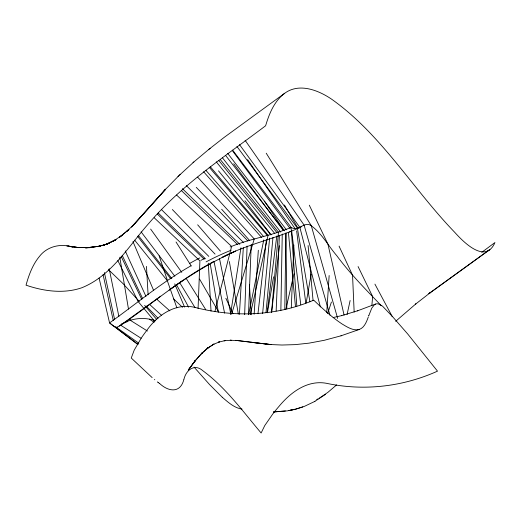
<?xml version="1.0" encoding="UTF-8"?>
<svg xmlns="http://www.w3.org/2000/svg" width="521" height="521" viewBox="0 0 521 521"><rect width="100%" height="100%" fill="white"/><g stroke="black" fill="none" stroke-linecap="round" stroke-linejoin="round"><path stroke-width="0.78" d="M284.792 309.461L285.905 233.916M280.858 310.477L282.252 234.014M244.649 314.677L247.091 246.042M198.071 308.465L199.908 260.878L154.209 217.771M248.51 314.313L251.233 244.492M291.291 307.82L293.877 245.013M276.143 310.991L279.38 235.668M239.419 314.345L243.307 247.735M254.137 314.235L258.331 250.243M326.745 312.476L329.155 275.511M271.597 312.059L278.455 232.197L220.37 159.641M371.864 305.449L372.652 296.586L358.083 266.557M262.636 313.499L269.598 238.149M266.016 312.476L272.965 237.413M257.967 313.733L266.4 239.738M271.578 312.646L279.38 245.678M267.123 312.535L276.794 235.993M230.542 314.183L240.956 247.762M267.423 312.789L273.59 276.814M306.185 302.864L311.141 274.137M248.628 314.71L263.763 239.907M347.051 314.638L350.132 300.487M250.295 314.534L268.081 235.218L210.412 166.883M285.795 309.454L294 273.838M214.867 311.649L231.63 246.387C250.946 238.442 272.001 235.805 291.102 227.332C298.227 232.255 303.99 221.106 310.757 225.391C321.75 233.174 328.165 245.736 336.827 255.752C350.092 273.746 365.892 289.591 381.32 305.684M231.643 314.059L254.248 238.957L197.648 177.147M327.631 313.59L331.421 302.043M368.79 315.654L371.779 308.113L374.612 304.544L376.325 303.815L378.2 303.847L382.564 306.185L392.665 316.775L407.604 333.863L437.51 371.154C402.661 386.849 363.606 391.264 326.263 383.261C307.012 379.861 290.412 392.567 278.833 406.575A133.558 107.092 -49.5 0 0 272.906 413.804L264.792 425.514L261.132 432.997C242.89 411.421 225.925 387.793 202.988 370.835C194.561 363.17 186.03 370.086 183.926 379.353M368.764 315.719L368.647 316.065M368.275 317.107C366.602 321.561 364.505 327.592 359.327 329.448L340.968 335.824L324.231 340.304L309.005 343.15L295.179 344.635L281.978 345.026L270.575 344.55L251.343 342.336L271.213 344.589L235.733 340.35L253.069 342.505M183.828 379.588C180.357 393.342 168.661 391.838 159.765 383.645M188.211 370.229L195.375 360.441L188.732 369.487M188.478 369.864L195.115 360.799M201.868 353.231L194.561 361.47L202.155 352.919L201.282 353.811L208.328 347.572L201.581 353.531M131.52 227.208L164.883 189.963L165.658 189.175L132.23 226.348L164.883 189.963L178.768 175.805L193.851 161.953L209.292 148.999L224.141 137.407L284.694 93.279C299.139 82.598 318.396 90.185 331.603 99.179C381.418 134.47 412.736 188.863 454.677 232.268C463.605 242.213 485.481 264.427 494.95 242.539L481.743 252.333M164.122 190.79L164.883 189.963M132.953 225.521L135.226 223.216L126.603 231.493L128.987 229.429L119.296 237.407L128.173 230.087M177.987 176.612L178.768 175.805M193.03 162.708L193.851 161.953M395.66 321.314L415.875 303.867L415.491 304.179L429.975 292.906L429.584 293.193M179.569 175.036L180.383 174.294M336.625 384.902L327.885 392.352L319.412 398.083M208.439 149.709L210.165 148.322M208.022 347.846L207.052 348.542L214.027 344.036L207.384 348.328M120.097 236.742L121.751 235.505M121.439 324.557L117.518 327.142M160.631 296.202L121.751 324.336M284.694 93.279C274.3 101.067 269.207 113.708 265.619 125.763C225.43 156.176 182.532 184.082 149.449 222.662C128.648 245.821 111.885 275.7 81.699 287.8C63.627 294.007 43.771 291.246 26.05 285.176C26.271 284.355 26.493 283.541 26.727 282.734C27.678 279.432 28.766 276.169 30.029 272.978C32.374 267.084 35.33 261.36 39.414 256.469C46.968 246.446 60.898 243.033 72.543 247.221M209.331 263.9C177.381 281.672 149.696 305.801 119.42 326.094M428.776 293.72L489.519 249.78M429.187 293.466L489.883 249.487M169.149 290.177C190.087 275.179 212.099 261.535 235.668 251.063L222.063 257.465C247.149 244.017 275.544 238.963 301.184 226.902M183.079 280.272L170.888 288.751M325.475 394.397L314.463 401.58M122.604 234.945L112.575 241.614L116.072 239.549L105.665 244.675L115.174 240.012L106.577 244.219L109.403 243.073L101.979 245.651L108.44 243.418M122.819 323.619L124.545 322.642M190.992 265.808C162.031 282.135 136.509 303.619 109.566 322.916L113.461 326.133L116.47 327.292M210.66 263.144L213.981 261.262M213.695 344.244L212.991 344.602L219.66 341.769L218.507 342.141L225.346 340.571L224.069 340.754L231.194 340.233L230.262 340.259L237.315 340.552L236.808 340.519M316.716 399.568L318.07 398.852M200.872 260.37L204.525 258.468M314.951 401.346L304.375 406.38L295.654 409.161L287.234 410.874L273.46 411.961M127.046 321.503C136.092 317.686 146.421 317.53 155.662 320.786M230.113 246.967L231.591 246.4L176.58 195.043M375.582 304.03L357.536 310.822L357.849 310.718L341.457 315.687L341.783 315.602L333.173 317.55M289.5 232.014L290.451 231.669M340.968 335.824L341.607 335.602M359.327 329.448C353.127 331.063 347.214 327.025 342.128 324.01C331.786 317.172 322.681 308.673 313.714 300.161C275.941 316.221 234.47 317.53 195.069 307.442C175.531 302.61 157.713 314.977 146.889 330.275A133.558 124.994 -69.4 0 0 141.445 337.81L134.223 350.099L131.253 358.038L152.165 377.608M296.202 409.018L302.799 406.914M102.95 245.326L104.949 244.779L97.434 246.635L103.939 245.033M295.654 409.161L288.927 410.541L295.088 409.278M98.462 246.407L100.573 246.068L85.535 247.911L99.504 246.218L87.756 247.696L75.473 247.397L90.061 247.657L77.922 247.521L76.685 247.436L88.896 247.651L77.922 247.521L68.173 246.146L79.179 247.657L66.831 245.912M273.466 411.955L285.397 410.971M242.037 409.109C234.457 407.976 228.465 402.557 222.845 397.764M147.43 331.03L130.367 320.324L130.1 318.728M120.625 325.176L141.145 338.298M149.468 319.191L154.151 322.33M116.3 327.286L138.755 343.157M159.53 383.476L158.723 382.876M137.98 344.296L109.566 322.916L99.094 278.097M158.488 382.701L158.019 382.342M114.672 326.823L137.909 344.589M157.785 382.167L157.433 381.893M154.776 379.783L154.411 379.477M108.414 269.624L123.177 283.782L139.289 301.444M169.82 310.868L157.694 300.076L157.068 298.598M222.578 397.523L222.18 397.165M221.913 396.917L209.618 384.628L194.072 367.116M149.612 304.44L161.536 315.342M173.675 298.969L182.487 307.292M181.425 190.608L237.452 244.401M157.362 214.072L204.206 259.25M182.383 188.661L239.823 244.362M158.195 213.004L205.482 258.826M161.373 209.494L208.817 256.378M186.368 185.619L243.659 242.623M146.147 306.009L158.019 318.207M196.261 187.345L247.866 240.995M172.353 209.52L215.049 254.092M221.659 209.247L249.702 240.598M203.633 171.774L261.614 237.472M205.847 170.263L263.743 236.69M144.623 305.417L156.743 319.458M197.654 224.805L220.383 251.155M209.208 167.221L267.501 235.681M154.75 321.405L138.228 301.646L117.818 260.546M155.089 320.083L155.434 320.5M218.501 170.855L270.907 234.899M216.248 161.816L274.743 233.48M218.787 160.455L276.833 232.509M134.626 240.116L167.28 280.624L176.866 307.833M222.35 157.668L280.754 232.105M137.518 236.274L170.764 278.8M225.528 155.343L283.925 230.354M138.234 235.303L171.839 278.579M227.742 153.428L286.433 229.859M244.929 200.728L271.011 234.763M141.1 231.871L174.828 276.241M232.646 150.146L291.102 227.332L296.827 306.035M233.714 163.783L283.489 230.666M236.925 146.466L297.38 228.107L309.923 301.802M232.249 150.484L290.171 228.569M239.491 144.584L299.888 227.436L320.363 306.947M150.634 229.077L181.79 272.366M245.104 140.273L304.056 225.039L329.956 315.166M247.618 159.621L294.801 228.257M264.414 201.145L284.355 230.842M176.033 241.985L191.279 266.023M186.511 278.924L205.743 309.637M266.231 153.207L311.278 225.691L337.673 318.448M179.719 282.675L194.958 307.527M284.44 204.994L297.901 228.074M199.556 279.074L218.586 311.825M176.287 284.31L188.648 307.188M374.925 284.121L392.32 316.709M309.298 205.196L327.93 244.095L344.088 315.153M121.178 256.443L141.823 299.568M122.214 255.355L142.682 298.67M339.073 246.159L352.548 275.173L354.163 312.131M225.86 298.272L232.965 313.785M125.248 250.927L145.945 296.377M174.737 283.88L184.577 307.09M132.972 241.575L153.623 290.451M159.146 255.844L167.449 280.487M103.047 274.593L113.265 320.493M104.389 272.548L114.574 319.353M214.02 261.522L224.597 313.147M219.543 258.787L230.862 314.3M109.208 268.745L118.86 316.436M229.364 261.575L238.318 314.046M210.152 263.352L218.338 312.131M119.791 257.263L128.492 309.148M296.638 230.92L305.762 302.994M291.623 230.523L300.773 304.733M288.406 232.431L295.459 306.478M308.093 245.56L313.069 300.656M249.442 284.902L251.246 314.749M208.309 263.203L211.025 311.109M146.473 266.368L148.088 294.808M285.925 232.92L286.817 308.289M124.714 322.805A310.275 85.893 41 0 1 127.261 321.704M121.211 324.349A245.984 68.394 41.7 0 1 122.474 323.307M117.505 327.058A66.681 14.64 84.4 0 1 116.47 327.318M189.8 263.352A323.652 302.525 -61.9 0 1 199.79 257.921M206.049 261.907A275.485 256.019 -60.5 0 1 231.161 250.204"/></g></svg>
